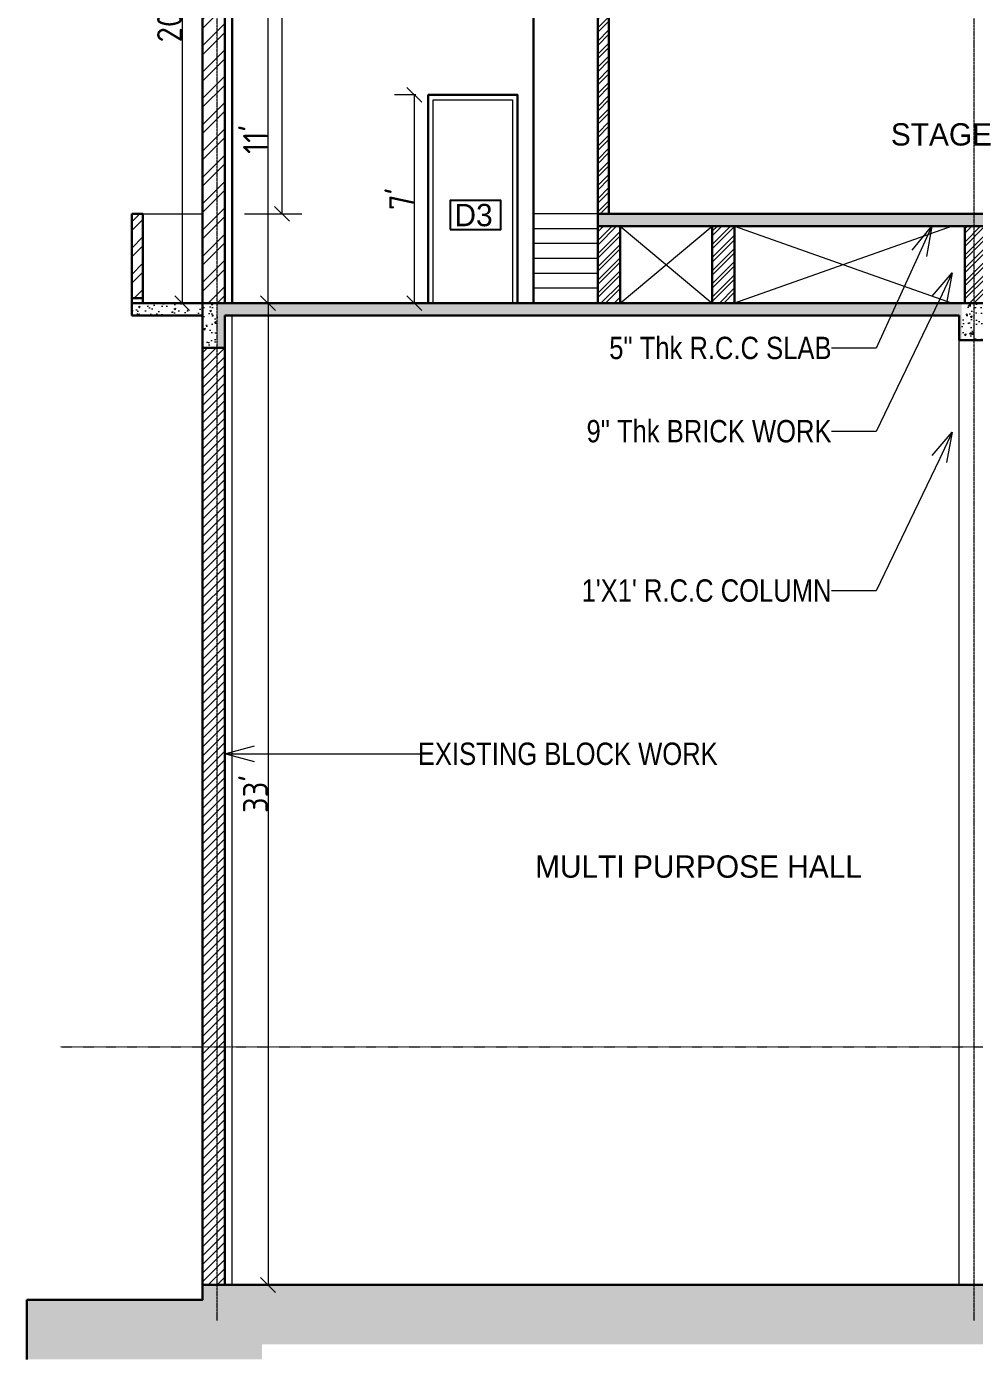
# Model space of a CAD drawing. Extents: x -95606 to 113309, y -42160 to -940.
# Drawn here: x -42592 to -42210, y -17862 to -17325 of the extents above; entities that cross this region are included whole.
import ezdxf
from ezdxf import colors
from ezdxf.entities.mleader import LeaderData, LeaderLine
from ezdxf.math import Vec2, Vec3

# ---------------------------------------------------------------- set-up
doc = ezdxf.new("R2010")
doc.units = 0
doc.header["$LTSCALE"] = 0.02
doc.header["$MEASUREMENT"] = 0
doc.header["$PDMODE"] = 3
doc.header["$PDSIZE"] = -2
for name, pattern in [('( Dashed )', [0.75, 0.5, -0.25]), ('ACAD_ISO04W100', [30, 24, -3, 0, -3]), ('CENTERX2', [101.6, 63.5, -12.7, 12.7, -12.7])]:
    doc.linetypes.add(name, pattern=pattern)
doc.layers.get('0').update_dxf_attribs({"linetype": 'CONTINUOUS'})
doc.layers.get('DEFPOINTS').update_dxf_attribs({"linetype": 'CONTINUOUS'})
for name, color, linetype, lineweight in [('DOOR WIN TEXT', 102, 'CONTINUOUS', 25), ('Hatch', 252, 'CONTINUOUS', 9), ('RBH CENTER LINE', 1, 'ACAD_ISO04W100', 13), ('RBH DIMENSIONS', 8, 'CONTINUOUS', 15), ('RBH hatch', 43, 'CONTINUOUS', 0), ('RBH TEXT', 50, 'CONTINUOUS', 13), ('RBH TEXT FRAME', 90, 'CONTINUOUS', 25), ('RBH WALL - 0.18', 252, 'CONTINUOUS', 18), ('RBH WALL - 0.30', 7, 'CONTINUOUS', 30)]:
    doc.layers.add(name, color=color, linetype=linetype, lineweight=lineweight)
doc.layers.add('RBH DO & WIN', color=7, linetype='CONTINUOUS', lineweight=9, true_color=0x8a008a)
doc.layers.add('RBH STAIRCASE', color=7, linetype='CONTINUOUS', lineweight=15, true_color=0x287763)
doc.styles.add('RBH TEXT40', font='ARIALN.TTF')
doc.styles.add('RBH-225', font='ARIALN.TTF', dxfattribs={"height": 225})
doc.styles.get("Standard").update_dxf_attribs({"font": 'ISOCP'})
doc.dimstyles.new('RBH DIM 01', dxfattribs={"dimtxt": 10, "dimasz": 6, "dimexe": 8, "dimexo": 5, "dimgap": 0.09, "dimtad": 1, "dimdec": 0, "dimzin": 0, "dimdsep": 46, "dimlunit": 4, "dimtxsty": 'Standard', "dimblk": 'OBLIQUE', "dimcen": 0.09, "dimclrd": 4, "dimclre": 1, "dimclrt": 2, "dimadec": 0, "dimazin": 0, "dimtfac": 1, "dimtdec": 0, "dimtofl": 0, "dimtmove": 0, "dimatfit": 3, "dimldrblk": 'OPEN30', "dimfxl": 1, "dimtolj": 1, "dimtzin": 0, "dimlwd": -1, "dimlwe": -1, "dimarcsym": 0})
pattern_1 = [(50, (-411609.736, -522238.593), (7.172601826, -0.62752135), [0.75, -8.25]), (355, (-411609.736, -522238.593), (-1.38751334, 7.52192134), [0.6, -6.6]), (100.4514445, (-411609.138, -522238.645), (5.78508847, 6.89439991), [0.63740192, -7.01142112]), (46.1842, (-411609.736, -522236.593), (10.67241331, -1.65519281), [1.125, -12.375]), (96.6356355, (-411608.846, -522236.731), (9.34661946, 9.741186), [0.95610342, -10.5171376]), (351.184164, (-411609.736, -522236.593), (9.34661945, 9.741186), [0.9, -9.90000001]), (21, (-411608.736, -522237.093), (5.96907052, -4.026188907), [0.75, -8.25]), (326, (-411608.736, -522237.093), (2.43315332, 7.25150045), [0.6, -6.6]), (71.4514447, (-411608.2384, -522237.428), (8.40222377, 3.22531153), [0.6374019, -7.01142112]), (37.5, (-411609.7358, -522238.5927), (0.121598553, 3.328938538), [0, -6.52, 0, -6.7, 0, -6.625]), (7.5, (-411609.7358, -522238.5927), (2.630695374, 3.944117119), [0, -3.82, 0, -6.37, 0, -2.525]), (327.5, (-411611.9658, -522238.5927), (5.338224362, -0.225548717), [0, -2.5, 0, -7.8, 0, -10.35]), (317.5, (-411612.966, -522238.5927), (5.831861693, 1.001049823), [0, -3.25, 0, -5.18, 0, -7.35])]
pattern_2 = [(45, (-411609.736, -522238.593), (-5.30330086, 5.30330086), []), (45, (-411606.2, -522238.593), (-5.30330086, 5.30330086), [])]

# ---------------------------------------------------------------- blocks, each defined once
blk = doc.blocks.new('_Oblique')
at = {"color": 0, "linetype": 'ByBlock', "lineweight": -2}
blk.add_line((-0.5, -0.5), (0.5, 0.5), dxfattribs=at)
blk = doc.blocks.new('*D1041')
at = {"layer": 'DEFPOINTS', "color": 0, "lineweight": -2, "ltscale": 0.75, "transparency": 16777216}
for p in [(-42509, -17436.03), (-42509, -17832.03), (-42494.53, -17832.03)]:
    blk.add_point(p, dxfattribs=at)
at = {"layer": 'RBH DIMENSIONS', "color": 1, "ltscale": 0.75, "transparency": 16777216}
for p, q in [((-42504, -17436.03), (-42486.53, -17436.03)), ((-42504, -17832.03), (-42486.53, -17832.03))]:
    blk.add_line(p, q, dxfattribs=at)
at = {"layer": 'RBH DIMENSIONS', "color": 4, "ltscale": 0.75, "transparency": 16777216}
blk.add_line((-42494.53, -17436.03), (-42494.53, -17832.03), dxfattribs=at)
at = {"layer": 'RBH DIMENSIONS', "color": 4, "ltscale": 0.75, "transparency": 16777216, "xscale": 6, "yscale": 6, "zscale": 6}
for p, rotation in [((-42494.53, -17436.03), 90), ((-42494.53, -17832.03), 270)]:
    blk.add_blockref('_Oblique', p, dxfattribs=dict(at, rotation=rotation))
at = {"layer": 'RBH DIMENSIONS', "color": 2, "ltscale": 0.75, "transparency": 16777216, "insert": (-42499.62, -17634.03), "char_height": 10, "attachment_point": 5, "rotation": 90}
blk.add_mtext("\\A1;33'", dxfattribs=at)
blk = doc.blocks.new('_Open30')
at = {"color": 0, "linetype": 'ByBlock', "lineweight": -2}
for p, q in [((-1, 0.268), (0, 0)), ((0, 0), (-1, -0.268)), ((0, 0), (-1, 0))]:
    blk.add_line(p, q, dxfattribs=at)
blk = doc.blocks.new('*D1042')
at = {"layer": 'DEFPOINTS', "color": 0, "lineweight": -2, "ltscale": 0.75, "transparency": 16777216}
for p in [(-42494.53, -17304.03), (-42494.53, -17304.03), (-42494.53, -17436.03)]:
    blk.add_point(p, dxfattribs=at)
at = {"layer": 'RBH DIMENSIONS', "color": 1, "ltscale": 0.75, "transparency": 16777216}
for p, q in [((-42499.53, -17304.03), (-42502.53, -17304.03)), ((-42499.53, -17436.03), (-42502.53, -17436.03))]:
    blk.add_line(p, q, dxfattribs=at)
at = {"layer": 'RBH DIMENSIONS', "color": 4, "ltscale": 0.75, "transparency": 16777216}
blk.add_line((-42494.53, -17436.03), (-42494.53, -17304.03), dxfattribs=at)
at = {"layer": 'RBH DIMENSIONS', "color": 4, "ltscale": 0.75, "transparency": 16777216, "xscale": 6, "yscale": 6, "zscale": 6}
for p, rotation in [((-42494.53, -17304.03), 90), ((-42494.53, -17436.03), 270)]:
    blk.add_blockref('_Oblique', p, dxfattribs=dict(at, rotation=rotation))
at = {"layer": 'RBH DIMENSIONS', "color": 2, "ltscale": 0.75, "transparency": 16777216, "insert": (-42499.62, -17370.03), "char_height": 10, "attachment_point": 5, "rotation": 90}
blk.add_mtext("\\A1;11'", dxfattribs=at)
blk = doc.blocks.new('*D1043')
at = {"layer": 'DEFPOINTS', "color": 0, "lineweight": -2, "ltscale": 0.75, "transparency": 16777216}
for p in [(-42509, -17220.03), (-42509, -17400.03), (-42488.94, -17400.03)]:
    blk.add_point(p, dxfattribs=at)
at = {"layer": 'RBH DIMENSIONS', "color": 1, "ltscale": 0.75, "transparency": 16777216}
for p, q in [((-42504, -17220.03), (-42480.94, -17220.03)), ((-42504, -17400.03), (-42480.94, -17400.03))]:
    blk.add_line(p, q, dxfattribs=at)
at = {"layer": 'RBH DIMENSIONS', "color": 4, "ltscale": 0.75, "transparency": 16777216}
blk.add_line((-42488.94, -17220.03), (-42488.94, -17400.03), dxfattribs=at)
at = {"layer": 'RBH DIMENSIONS', "color": 4, "ltscale": 0.75, "transparency": 16777216, "xscale": 6, "yscale": 6, "zscale": 6}
for p, rotation in [((-42488.94, -17220.03), 90), ((-42488.94, -17400.03), 270)]:
    blk.add_blockref('_Oblique', p, dxfattribs=dict(at, rotation=rotation))
at = {"layer": 'RBH DIMENSIONS', "color": 2, "ltscale": 0.75, "transparency": 16777216, "insert": (-42494.03, -17310.03), "char_height": 10, "attachment_point": 5, "rotation": 90}
blk.add_mtext("\\A1;15'", dxfattribs=at)
blk = doc.blocks.new('*D1044')
at = {"layer": 'DEFPOINTS', "color": 0, "lineweight": -2, "ltscale": 0.75, "transparency": 16777216}
for p in [(-42430, -17352.03), (-42435.6, -17436.03), (-42430, -17436.03)]:
    blk.add_point(p, dxfattribs=at)
at = {"layer": 'RBH DIMENSIONS', "color": 1, "ltscale": 0.75, "transparency": 16777216}
for p, q in [((-42435, -17352.03), (-42443.6, -17352.03)), ((-42435, -17436.03), (-42443.6, -17436.03))]:
    blk.add_line(p, q, dxfattribs=at)
at = {"layer": 'RBH DIMENSIONS', "color": 4, "ltscale": 0.75, "transparency": 16777216}
blk.add_line((-42435.6, -17352.03), (-42435.6, -17436.03), dxfattribs=at)
at = {"layer": 'RBH DIMENSIONS', "color": 4, "ltscale": 0.75, "transparency": 16777216, "xscale": 6, "yscale": 6, "zscale": 6}
for p, rotation in [((-42435.6, -17352.03), 90), ((-42435.6, -17436.03), 270)]:
    blk.add_blockref('_Oblique', p, dxfattribs=dict(at, rotation=rotation))
at = {"layer": 'RBH DIMENSIONS', "color": 2, "ltscale": 0.75, "transparency": 16777216, "insert": (-42440.69, -17394.03), "char_height": 10, "attachment_point": 5, "rotation": 90}
blk.add_mtext("\\A1;7'", dxfattribs=at)
blk = doc.blocks.new('*D1069')
at = {"layer": 'DEFPOINTS', "color": 0, "lineweight": -2, "ltscale": 0.75, "transparency": 16777216}
for p in [(-42521, -17193.16), (-42529.19, -17436.03), (-42521, -17436.03)]:
    blk.add_point(p, dxfattribs=at)
at = {"layer": 'RBH DIMENSIONS', "color": 1, "ltscale": 0.75, "transparency": 16777216}
for p, q in [((-42526, -17193.16), (-42537.19, -17193.16)), ((-42526, -17436.03), (-42537.19, -17436.03))]:
    blk.add_line(p, q, dxfattribs=at)
at = {"layer": 'RBH DIMENSIONS', "color": 4, "ltscale": 0.75, "transparency": 16777216}
blk.add_line((-42529.19, -17193.16), (-42529.19, -17436.03), dxfattribs=at)
at = {"layer": 'RBH DIMENSIONS', "color": 4, "ltscale": 0.75, "transparency": 16777216, "xscale": 6, "yscale": 6, "zscale": 6}
for p, rotation in [((-42529.19, -17193.16), 90), ((-42529.19, -17436.03), 270)]:
    blk.add_blockref('_Oblique', p, dxfattribs=dict(at, rotation=rotation))
at = {"layer": 'RBH DIMENSIONS', "color": 2, "ltscale": 0.75, "transparency": 16777216, "insert": (-42534.28, -17314.59), "char_height": 10, "attachment_point": 5, "rotation": 90}
blk.add_mtext('\\A1;20\'-3"', dxfattribs=at)

msp = doc.modelspace()

# ---------------------------------------------------------------- hatches: boundary and pattern name
at = {"layer": 'Hatch', "ltscale": 0.75}
h = msp.add_hatch(dxfattribs=at)
h.set_pattern_fill('ANSI32', color=256, scale=20)
h.set_pattern_definition(pattern_2)
h.paths.add_polyline_path([(-42511.996, -17193.893), (-42514.996, -17194.155), (-42514.996, -17436.031), (-42511.996, -17436.031)])
h.paths.add_polyline_path([(-42514.996, -17193.156), (-42520.996, -17193.156), (-42520.996, -17436.031), (-42514.996, -17436.031)])
h = msp.add_hatch(dxfattribs=at)
h.set_pattern_fill('ANSI32', color=256, scale=10)
h.set_pattern_definition([(45, (-411627.4086, -522238.5927), (-2.65165043, 2.65165043), []), (45, (-411625.641, -522238.5927), (-2.65165043, 2.65165043), [])])
h.paths.add_polyline_path([(-42357.169, -17220.031), (-42361.669, -17220.031), (-42361.669, -17400.031), (-42357.169, -17400.031)])
h = msp.add_hatch(dxfattribs=at)
h.set_pattern_fill('ANSI32', color=256, scale=20)
h.set_pattern_definition(pattern_2)
h.paths.add_polyline_path([(-42544.996, -17400.031), (-42549.496, -17400.031), (-42549.496, -17434.031), (-42544.996, -17434.031)])
h = msp.add_hatch(dxfattribs=at)
h.set_pattern_fill('AR-CONC', color=256)
h.set_pattern_definition(pattern_1)
h.paths.add_polyline_path([(-42214.996, -17400.031), (-42361.669, -17400.031), (-42361.669, -17405.031), (-42214.996, -17405.031)])
h.paths.add_polyline_path([(-42112.996, -17400.031), (-42176.639, -17400.031), (-42176.678, -17400.035), (-42177.214, -17400.111), (-42178.064, -17400.031), (-42214.996, -17400.031), (-42214.996, -17405.031), (-42112.996, -17405.031)])
h = msp.add_hatch(dxfattribs=at)
h.set_pattern_fill('ANSI32', color=256, scale=10)
h.set_pattern_definition([(45, (-42352.8835, -17412.648), (-2.65165, 2.65165), []), (45, (-42351.1157, -17412.648), (-2.65165, 2.65165), [])])
h.paths.add_polyline_path([(-42352.669, -17405.031), (-42361.669, -17405.031), (-42361.669, -17436.031), (-42352.669, -17436.031)])
h.paths.add_polyline_path([(-42306.496, -17405.031), (-42315.496, -17405.031), (-42315.496, -17436.031), (-42306.496, -17436.031)])
h.paths.add_polyline_path([(-42204.74, -17405.031), (-42209.99, -17405.031), (-42209.99, -17436.031), (-42204.74, -17436.031)])
h.paths.add_polyline_path([(-42209.99, -17405.031), (-42213.74, -17405.031), (-42213.74, -17436.031), (-42209.99, -17436.031)])
h.paths.add_polyline_path([(-42112.996, -17405.031), (-42121.996, -17405.031), (-42121.996, -17436.031), (-42112.996, -17436.031)])
h = msp.add_hatch(dxfattribs=at)
h.set_pattern_fill('AR-CONC', color=256)
h.set_pattern_definition(pattern_1)
h.paths.add_polyline_path([(-42520.996, -17436.031), (-42544.996, -17436.031), (-42549.496, -17436.031), (-42549.496, -17441.031), (-42520.996, -17441.031)])
h = msp.add_hatch(dxfattribs=at)
h.set_pattern_fill('AR-CONC', color=256)
h.set_pattern_definition(pattern_1)
h.paths.add_polyline_path([(-42514.996, -17436.031), (-42520.996, -17436.031), (-42520.996, -17441.031), (-42520.996, -17454.031), (-42514.996, -17454.031)])
h = msp.add_hatch(dxfattribs=at)
h.set_pattern_fill('AR-CONC', color=256)
h.set_pattern_definition(pattern_1)
h.paths.add_polyline_path([(-42214.996, -17436.031), (-42514.996, -17436.031), (-42514.996, -17454.031), (-42511.996, -17454.031), (-42511.996, -17441.031), (-42215.996, -17441.031), (-42215.996, -17451.031), (-42214.996, -17451.031)])
h = msp.add_hatch(dxfattribs=at)
h.set_pattern_fill('AR-CONC', color=256)
h.set_pattern_definition(pattern_1)
h.paths.add_polyline_path([(-42203.996, -17441.031), (-42100.996, -17441.031), (-42100.996, -17454.031), (-42094.996, -17454.031), (-42094.996, -17436.031), (-42100.996, -17436.031), (-42214.996, -17436.031), (-42214.996, -17451.031), (-42203.996, -17451.031)])
h = msp.add_hatch(dxfattribs=at)
h.set_pattern_fill('ANSI31', color=256, scale=20)
h.set_pattern_definition([(45, (-411609.7358, -522238.5927), (-1.767766953, 1.767766953), [])])
h.paths.add_polyline_path([(-42514.996, -17592.031), (-42520.996, -17592.031), (-42520.996, -17832.031), (-42514.996, -17832.031)])
h.paths.add_polyline_path([(-42511.996, -17592.031), (-42514.996, -17592.031), (-42514.996, -17832.031), (-42511.996, -17832.031)])
h.paths.add_polyline_path([(-42511.996, -17454.031), (-42514.996, -17454.031), (-42514.996, -17592.031), (-42511.996, -17592.031)])
h.paths.add_polyline_path([(-42514.996, -17454.031), (-42520.996, -17454.031), (-42520.996, -17592.031), (-42514.996, -17592.031)])
h.paths.add_polyline_path([(-42096.496, -17454.031), (-42100.996, -17454.031), (-42100.996, -17592.031), (-42096.496, -17592.031)])
h.paths.add_polyline_path([(-42088.996, -17454.031), (-42094.996, -17454.031), (-42094.996, -17592.031), (-42088.996, -17592.031)])
h.paths.add_polyline_path([(-42088.996, -17592.031), (-42094.996, -17592.031), (-42094.996, -17832.031), (-42088.996, -17832.031), (-42088.996, -17604.031)])
h.paths.add_polyline_path([(-42096.496, -17592.031), (-42100.996, -17592.031), (-42100.996, -17832.031), (-42096.496, -17832.031)])
at = {"layer": 'RBH hatch'}
h = msp.add_hatch(dxfattribs=at)
h.set_pattern_fill('EARTH', color=256, scale=24)
h.set_pattern_definition([(0, (-411609.736, -522238.593), (6, 6), [6, -6]), (0, (-411609.736, -522236.343), (6, 6), [6, -6]), (0, (-411609.736, -522234.093), (6, 6), [6, -6]), (90, (-411608.986, -522233.343), (-6, 6), [6, -6]), (90, (-411606.736, -522233.343), (-6, 6), [6, -6]), (90, (-411604.486, -522233.343), (-6, 6), [6, -6])])
h.paths.add_polyline_path([(-42520.996, -17832.031), (-42520.996, -17838.031), (-42591.845, -17838.031), (-42591.845, -17862.031), (-42496.996, -17862.031), (-42496.996, -17856.031), (-42064.996, -17856.031), (-42064.996, -17628.031), (-41887.996, -17628.031), (-41887.996, -17604.031), (-42088.996, -17604.031), (-42088.996, -17832.031)])
h.paths.add_polyline_path([(-41680.996, -17604.031), (-41887.996, -17604.031), (-41887.996, -17628.031), (-41680.996, -17628.031)])
h.paths.add_polyline_path([(-41473.996, -17604.031), (-41680.996, -17604.031), (-41680.996, -17628.031), (-41473.996, -17628.031)])
h.paths.add_polyline_path([(-41266.996, -17604.031), (-41473.996, -17604.031), (-41473.996, -17628.031), (-41266.996, -17628.031)])
h.paths.add_polyline_path([(-41071.996, -17604.031), (-41266.996, -17604.031), (-41266.996, -17628.031), (-41071.996, -17628.031)])
h.paths.add_polyline_path([(-40924.996, -17604.031), (-41071.996, -17604.031), (-41071.996, -17628.031), (-40924.996, -17628.031)])
h.paths.add_polyline_path([(-40741.915, -17604.031), (-40924.996, -17604.031), (-40924.996, -17628.031), (-40741.915, -17628.031)])

# ---------------------------------------------------------------- linework, layer by layer
at = {"layer": 'Hatch', "linetype": '( Dashed )', "ltscale": 0.75}
msp.add_line((-42578.272, -17736.031), (-42100.996, -17736.031), dxfattribs=at)
at = {"layer": 'RBH CENTER LINE', "linetype": 'CENTERX2', "ltscale": 0.12}
for p, q in [((-42514.996, -17846.343), (-42514.996, -16823.092)), ((-42209.996, -17846.343), (-42209.996, -16823.092))]:
    msp.add_line(p, q, dxfattribs=at)
at = {"layer": 'RBH DIMENSIONS', "ltscale": 0.75}
for p, q in [((-42352.669, -17436.031), (-42315.496, -17405.031)), ((-42352.669, -17405.031), (-42315.496, -17436.031)), ((-42306.496, -17405.031), (-42218.746, -17436.031)), ((-42218.746, -17405.031), (-42306.496, -17436.031)), ((-42361.669, -17436.031), (-42387.496, -17436.031))]:
    msp.add_line(p, q, dxfattribs=at)
at = {"layer": 'RBH DO & WIN', "ltscale": 0.75}
msp.add_lwpolyline([(-42427.996, -17436.031), (-42427.996, -17354.031), (-42395.996, -17354.031), (-42395.996, -17436.031)], dxfattribs=at)
at = {"layer": 'RBH STAIRCASE', "ltscale": 5}
for p, q in [((-42361.669, -17400.031), (-42387.496, -17400.031)), ((-42361.669, -17406.031), (-42387.496, -17406.031)), ((-42361.669, -17412.031), (-42387.496, -17412.031)), ((-42361.669, -17418.031), (-42387.496, -17418.031)), ((-42361.669, -17424.031), (-42387.496, -17424.031)), ((-42361.669, -17430.031), (-42387.496, -17430.031))]:
    msp.add_line(p, q, dxfattribs=at)
at = {"layer": 'RBH TEXT FRAME', "color": 4}
msp.add_lwpolyline([(-42421.125, -17406.336), (-42400.737, -17406.336), (-42400.737, -17394.655), (-42421.125, -17394.655)], close=True, dxfattribs=at)
at = {"layer": 'RBH WALL - 0.18', "ltscale": 0.75}
for p, q in [((-42544.996, -17400.031), (-42520.996, -17400.031)), ((-42508.996, -17832.031), (-42508.996, -17441.031)), ((-42215.996, -17832.031), (-42215.996, -17451.031))]:
    msp.add_line(p, q, dxfattribs=at)
at = {"layer": 'RBH WALL - 0.30', "ltscale": 0.75}
for p, q in [((-42520.996, -17838.031), (-42520.996, -17193.156)), ((-42511.996, -17436.031), (-42511.996, -17193.156)), ((-42508.996, -17436.031), (-42508.996, -17192.061)), ((-42361.669, -17400.031), (-42361.669, -17220.031)), ((-42357.169, -17400.031), (-42357.169, -17220.031)), ((-42387.496, -17436.031), (-42387.496, -17304.031)), ((-42544.996, -17400.031), (-42549.496, -17400.031)), ((-42549.496, -17400.031), (-42549.496, -17441.031)), ((-42544.996, -17400.031), (-42544.996, -17436.031)), ((-42361.669, -17400.031), (-42361.669, -17405.031)), ((-42508.996, -17405.031), (-42508.996, -17436.031)), ((-42361.669, -17405.031), (-42361.669, -17436.031)), ((-42352.669, -17405.031), (-42352.669, -17436.031)), ((-42315.496, -17405.031), (-42315.496, -17436.031)), ((-42315.496, -17405.031), (-42306.496, -17405.031)), ((-42306.496, -17405.031), (-42306.496, -17436.031)), ((-42213.746, -17405.031), (-42213.746, -17436.031)), ((-42549.496, -17434.031), (-42544.996, -17434.031)), ((-42544.996, -17436.031), (-42549.496, -17436.031)), ((-42520.996, -17436.031), (-42544.996, -17436.031)), ((-42520.996, -17436.031), (-41913.996, -17436.031)), ((-42520.996, -17436.031), (-42520.996, -17454.031)), ((-42520.996, -17441.031), (-42549.496, -17441.031)), ((-42511.996, -17832.031), (-42511.996, -17441.031)), ((-42511.996, -17454.031), (-42511.996, -17441.031)), ((-42511.996, -17441.031), (-42215.996, -17441.031)), ((-42215.996, -17441.031), (-42215.996, -17451.031)), ((-42215.996, -17451.031), (-42203.996, -17451.031)), ((-42520.996, -17454.031), (-42511.996, -17454.031)), ((-42591.845, -17862.031), (-42591.845, -17838.031))]:
    msp.add_line(p, q, dxfattribs=at)
for points in [[(-42429.996, -17436.031), (-42429.996, -17352.031), (-42393.996, -17352.031), (-42393.996, -17436.031)], [(-42361.669, -17400.031), (-42112.996, -17400.031), (-42112.996, -17436.031)], [(-42361.669, -17405.031), (-42112.996, -17405.031), (-42112.996, -17436.031)], [(-42591.845, -17838.031), (-42520.996, -17838.031), (-42520.996, -17832.031), (-42088.996, -17832.031), (-42088.996, -17604.031), (-40741.915, -17604.031)]]:
    msp.add_lwpolyline(points, dxfattribs=at)

# ---------------------------------------------------------------- texts
at = {"layer": 'DOOR WIN TEXT', "color": 4, "insert": (-42446.92, -17405.148), "char_height": 9, "attachment_point": 7, "style": 'RBH-225'}
msp.add_mtext_dynamic_manual_height_columns('\\pi27.504;{\\fStylus BT|b0|i0|c0|p34;D3}', width=70.71517, gutter_width=1, heights=[0], dxfattribs=at)
at = {"layer": 'RBH TEXT', "color": 0, "char_height": 9, "attachment_point": 1, "style": 'RBH-225'}
for s, width, insert in [('\\pi36.252;{\\fStylus BT|b0|i0|c0|p34;STAGE }', 111.61956, (-42279.777, -17363.483)), ('\\pi14.419;{\\fStylus BT|b0|i0|c0|p34;MULTI PURPOSE HALL }', 160.12204, (-42401.337, -17658.78))]:
    msp.add_mtext_dynamic_manual_height_columns(s, width=width, gutter_width=1, heights=[0], dxfattribs=dict(at, insert=insert))

# ---------------------------------------------------------------- dimensions: what is measured, and where the dimension line sits
at = {"layer": 'RBH DIMENSIONS', "ltscale": 0.75}
for base, p1, p2, picture, middle in [((-42529.193, -17436.031), (-42520.996, -17193.156), (-42520.996, -17436.031), '*D1069', (-42534.284, -17314.594)), ((-42488.944, -17400.031), (-42508.996, -17220.031), (-42508.996, -17400.031), '*D1043', (-42494.034, -17310.031)), ((-42494.533, -17304.031), (-42494.533, -17436.031), (-42494.533, -17304.031), '*D1042', (-42499.623, -17370.031)), ((-42435.596, -17436.031), (-42429.996, -17352.031), (-42429.996, -17436.031), '*D1044', (-42440.686, -17394.031)), ((-42494.533, -17832.031), (-42508.996, -17436.031), (-42508.996, -17832.031), '*D1041', (-42499.623, -17634.031))]:
    dim = msp.add_linear_dim(base=base, p1=p1, p2=p2, angle=90, dimstyle='RBH DIM 01', dxfattribs=at)
    dim.commit()
    dim.dimension.update_dxf_attribs({"geometry": picture, "text_midpoint": middle})

# ---------------------------------------------------------------- leaders
at = {"layer": 'RBH DIMENSIONS'}
ml = msp.add_multileader_mtext('Standard', dxfattribs=at)
ml.set_content('{\\C110;5" Thk R.C.C SLAB}', color=256, style='RBH TEXT40')
ml.set_leader_properties(color=256, linetype='ByLayer', lineweight=-1)
ml.set_arrow_properties(name='OPEN30')
ml.build(insert=Vec2(0, 0))
ml.multileader.update_dxf_attribs({"dogleg_length": 17.984, "arrow_head_size": 12})
ctx = ml.context
ctx.base_point, ctx.char_height, ctx.arrow_head_size, ctx.landing_gap_size, ctx.plane_origin = Vec3(-42356.093, -17454.184), 9, 12, 0.0036, Vec3(-42187.84, -17418.986)
ctx.text_align_type = 2
notes = []
notes.append((ctx, [(0, (1, 1, 0), (-42249.453, -17454.184), (-1, 0), 17.984, [(0, [(-42227.051, -17405.031), (-42249.453, -17454.184)], 0, [])])]))
ctx.mtext.insert, ctx.mtext.alignment, ctx.mtext.flow_direction = Vec3(-42267.44, -17449.607), 3, 5
ml = msp.add_multileader_mtext('Standard', dxfattribs=at)
ml.set_content('{\\C110;9" Thk BRICK WORK}', color=256, style='RBH TEXT40')
ml.set_leader_properties(color=256, linetype='ByLayer', lineweight=-1)
ml.set_arrow_properties(name='OPEN30')
ml.build(insert=Vec2(0, 0))
ml.multileader.update_dxf_attribs({"dogleg_length": 17.984, "arrow_head_size": 12})
ctx = ml.context
ctx.base_point, ctx.char_height, ctx.arrow_head_size, ctx.landing_gap_size, ctx.plane_origin = Vec3(-42365.774, -17487.754), 9, 12, 0.0036, Vec3(-42187.84, -17452.556)
ctx.text_align_type = 2
notes.append((ctx, [(0, (1, 1, 0), (-42249.453, -17487.754), (-1, 0), 17.984, [(0, [(-42218.746, -17423.862), (-42249.453, -17487.754)], 0, [])])]))
ctx.mtext.insert, ctx.mtext.alignment, ctx.mtext.flow_direction = Vec3(-42267.44, -17483.178), 3, 5
ml = msp.add_multileader_mtext('Standard', dxfattribs=at)
ml.set_content("{\\C110;1'X1' R.C.C COLUMN}", color=256, style='RBH TEXT40')
ml.set_leader_properties(color=256, linetype='ByLayer', lineweight=-1)
ml.set_arrow_properties(name='OPEN30')
ml.build(insert=Vec2(0, 0))
ml.multileader.update_dxf_attribs({"dogleg_length": 17.984, "arrow_head_size": 12})
ctx = ml.context
ctx.base_point, ctx.char_height, ctx.arrow_head_size, ctx.landing_gap_size, ctx.plane_origin = Vec3(-42366.235, -17552.019), 9, 12, 0.0036, Vec3(-42187.84, -17516.821)
ctx.text_align_type = 2
notes.append((ctx, [(0, (1, 1, 0), (-42249.453, -17552.019), (-1, 0), 17.984, [(0, [(-42218.746, -17488.127), (-42249.453, -17552.019)], 0, [])])]))
ctx.mtext.insert, ctx.mtext.alignment, ctx.mtext.flow_direction = Vec3(-42267.44, -17547.442), 3, 5
ml = msp.add_multileader_mtext('Standard', dxfattribs=at)
ml.set_content('{\\C110;EXISTING BLOCK WORK}', color=256, style='RBH TEXT40')
ml.set_leader_properties(color=256, linetype='ByLayer', lineweight=-1)
ml.set_arrow_properties(name='OPEN30')
ml.build(insert=Vec2(0, 0))
ml.multileader.update_dxf_attribs({"dogleg_length": 0.36, "arrow_head_size": 12})
ctx = ml.context
ctx.base_point, ctx.char_height, ctx.arrow_head_size, ctx.landing_gap_size, ctx.plane_origin = Vec3(-42433.363, -17617.865), 9, 12, 0.0036, Vec3(-42488.875, -17582.667)
ctx.text_align_type = 2
notes.append((ctx, [(0, (1, 1, 0), (-42451.347, -17617.865), (1, 0), 17.984, [(0, [(-42511.996, -17617.865), (-42451.347, -17617.865)], 0, [])])]))
ctx.mtext.insert, ctx.mtext.alignment, ctx.mtext.flow_direction = Vec3(-42313.308, -17613.288), 3, 5
for ctx, leaders in notes:
    for number, flags, end, landing, length, lines in leaders:
        leader = LeaderData()
        leader.index, (leader.has_last_leader_line, leader.has_dogleg_vector, leader.attachment_direction) = number, flags
        leader.last_leader_point, leader.dogleg_vector, leader.dogleg_length = Vec3(end), Vec3(landing), length
        for number, points, colour, breaks in lines:
            line = LeaderLine()
            line.index, line.vertices, line.color, line.breaks = number, Vec3.list(points), colors.encode_raw_color(colour), breaks
            leader.lines.append(line)
        ctx.leaders.append(leader)

doc.saveas('drawing.dxf')
